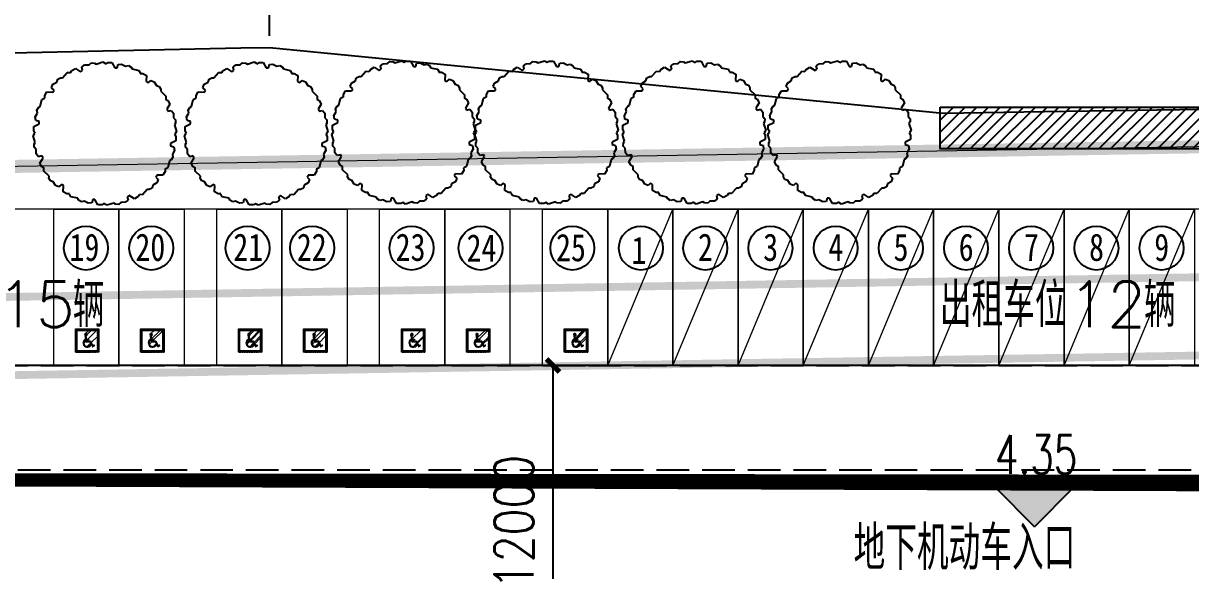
# Model space of a CAD drawing. Header units: metres. Extents: x 71066629 to 71645179, y 84793221 to 85208804.
# Drawn here: x 71270182 to 71314955, y 85136983 to 85157963 of the extents above; entities that cross this region are included whole.
import ezdxf

# ---------------------------------------------------------------- set-up
doc = ezdxf.new("R2010")
doc.units = ezdxf.units.M
doc.header["$LTSCALE"] = 1000
for name, pattern in [('CENTER', [50.800000000000004, 31.75, -6.35, 6.35, -6.35]), ('CONTINOUS', [15000, 5000, 5000, 5000]), ('DASH', [0.35, 0.25, -0.1]), ('HIDDENX2', [19.049999999999997, 12.7, -6.35])]:
    doc.linetypes.add(name, pattern=pattern)
for name, color, linetype in [('A_N_PUB_TEXT', 7, 'Continuous'), ('A_SITEP_PLANT', 85, 'Continuous'), ('G-ANNO-DIMS', 3, 'Continuous'), ('G-ANNO-LEVL', 3, 'Continuous'), ('G-ANNO-TEXT', 7, 'Continuous'), ('G-BLDG-HIGH', 1, 'Continuous'), ('G-BLDG-MULT', 1, 'Continuous'), ('G-BSMT-OTLN', 5, 'HIDDENX2'), ('G-FRIE-FLWL', 6, 'Continuous'), ('G-SDWK', 157, 'Continuous'), ('G-SITE-PROP', 1, 'Continuous'), ('G-设施-EXTG', 40, 'Continuous'), ('G_N_GUIDES', 3, 'DASH'), ('PUB_DIM', 3, 'Continuous'), ('PUB_HATCH', 8, 'Continuous')]:
    doc.layers.add(name, color=color, linetype=linetype)
for name, color, linetype, lineweight in [('G-OTHR', 169, 'Continuous', 13), ('G-PARG', 35, 'Continuous', 13), ('G-PATT-251', 251, 'Continuous', 13), ('G-ROAD-园区', 175, 'Continuous', 13), ('G-ROAD-市政', 1, 'Continuous', 13)]:
    doc.layers.add(name, color=color, linetype=linetype, lineweight=lineweight)
doc.styles.add('_TCH_DIM', font='SIMPLEX', dxfattribs={"bigfont": 'GBCBIG'})
doc.styles.add('dim_font', font='SIMPLEX.shx', dxfattribs={"width": 0.8})
doc.styles.get("Standard").update_dxf_attribs({"font": 'txt', "bigfont": 'gbcbig.shx'})
doc.styles.add('黑体', font='simhei.ttf', dxfattribs={"width": 0.8})
doc.dimstyles.new('DIMN500', dxfattribs={"dimscale": 5, "dimtxt": 300, "dimasz": 100, "dimexe": 250, "dimexo": 300, "dimgap": 150, "dimtad": 1, "dimdec": 0, "dimzin": 0, "dimdsep": 46, "dimtxsty": 'dim_font', "dimblk": 'ARCHTICK', "dimcen": 0.09, "dimclrt": 7, "dimazin": 2, "dimtfac": 1, "dimtdec": 0, "dimtix": 1, "dimtmove": 2, "dimatfit": 3, "dimldrblk": 'ARCHTICK', "dimtolj": 1, "dimtzin": 0, "dimarcsym": 0})

# ---------------------------------------------------------------- blocks, each defined once
blk = doc.blocks.new('A$C38106CB6')
at = {"layer": 'G-PATT-251'}
h = blk.add_hatch(dxfattribs=at)
h.set_pattern_fill('ANSI31', color=256, scale=5, style=0)
h.set_pattern_definition([(45, (-71209791.99704587, -85157245.23086545), (-5.61266007566822, 5.612660075668221), [])])
h.paths.add_polyline_path([(149.7117036134005, 1006.796624422074), (149.7117036134005, 106.7966244220734), (1049.711703613401, 106.7966244220734), (1049.711703613401, 1006.796624422073)])
h.paths.add_polyline_path([(989.7117036134005, 946.7966244220734), (989.7117036134005, 166.7966244220734), (209.7117036134005, 166.7966244220734), (209.7117036134005, 946.7966244220734)], flags=16)
h.paths.add_polyline_path([(552.1376763123517, 736.4052282798434), (570.225441083312, 616.1644047349691), (655.7453811615705, 616.1644047349691), (655.7453811615705, 586.1644047349691), (574.7383255362511, 586.1644047349691), (581.3981340527534, 541.8924413472415), (732.8742359131573, 541.8924413472415), (817.1576011329888, 357.2008129656315), (871.3123749494553, 394.0790454894304), (886.7212352454661, 368.2767139524221), (804.6359810680152, 312.3784269243479), (713.5884729176761, 511.8924413472414), (550.517225816846, 511.8924413472413), (507.7114481038993, 796.4495454681413, -2.071923689746837)], flags=0)
h.paths.add_polyline_path([(518.0863636285067, 565.0823475873794, 1.302162678330409), (728.5651631994123, 422.01045842451), (745.0324960370884, 385.925300810307, -1.28415917180874), (518.0863636285067, 602.3013913115498)], flags=0)
at = {"layer": 'G-OTHR', "linetype": 'CONTINOUS'}
for p, q in [((209.7117036134005, 946.7966244220734), (989.7117036134005, 946.7966244220734)), ((209.7117036134005, 166.7966244220734), (209.7117036134005, 946.7966244220734)), ((989.7117036134005, 946.7966244220734), (989.7117036134005, 166.7966244220734)), ((989.7117036134005, 166.7966244220734), (209.7117036134005, 166.7966244220734))]:
    blk.add_line(p, q, dxfattribs=at)
at = {"layer": 'G-OTHR', "linetype": 'CONTINOUS', "ltscale": 0.03}
for p, q in [((507.7114481031895, 796.4495454728603), (550.5172258168459, 511.8924413472414)), ((518.0863636285067, 565.082347497344), (518.0863636285067, 602.3013915717602)), ((550.5172258168459, 511.8924413472414), (713.588472917676, 511.8924413472414)), ((552.1376763135195, 736.4052282720804), (570.225441083312, 616.1644047349691)), ((570.225441083312, 616.1644047349691), (655.7453811615705, 616.1644047349691)), ((574.7383255362511, 586.1644047349691), (655.7453811615705, 586.1644047349691)), ((574.7383255362511, 586.1644047349691), (581.3981340527534, 541.8924413472414)), ((581.3981340527534, 541.8924413472414), (732.8742359131575, 541.8924413472414)), ((655.7453811615705, 616.1644047349691), (655.7453811615705, 586.1644047349691)), ((713.588472917676, 511.8924413472414), (804.6359810680151, 312.3784269243479)), ((732.8742359131575, 541.8924413472414), (817.1576011329889, 357.2008129656315)), ((728.5651631653309, 422.0104584991932), (745.0324961543083, 385.925300553441)), ((804.6359810680151, 312.3784269243479), (886.7212352454662, 368.2767139524221)), ((817.1576011329889, 357.2008129656315), (871.3123749494553, 394.0790454894304)), ((886.7212352454662, 368.2767139524221), (871.3123749494553, 394.0790454894304))]:
    blk.add_line(p, q, dxfattribs=at)
at = {"layer": 'G-OTHR', "linetype": 'CONTINOUS'}
blk.add_lwpolyline([(149.7117036134005, 1006.796624422073), (1049.711703613401, 1006.796624422073), (1049.711703613401, 106.7966244220734), (149.7117036134005, 106.7966244220734)], close=True, dxfattribs=at)
at = {"layer": 'G-OTHR', "linetype": 'CONTINOUS', "ltscale": 0.03}
for centre, radius, start, end in [((604.218173712492, 465.4364607483149), 161.7117742355913, 122.1830192651657, 330.5486459676971), ((604.218173712492, 465.4364607483149), 131.7117742355913, 130.8394461421358, 340.7491414478445), ((553.7813767939806, 784.0788206607103), 47.70191989606246, 268.0253258529021, 164.969458534462)]:
    blk.add_arc(centre, radius, start, end, dxfattribs=at)
blk = doc.blocks.new('A$C237376EB')
at = {"layer": 'G-ROAD-市政', "linetype": 'Continuous'}
blk.add_line((775.1142160406307, 741.6943120988872), (584.2112571346806, 738.5366913031321), dxfattribs=at)
blk = doc.blocks.new('BRANCHD', base_point=(0.5, 0.5))
for p, q in [((0.9505596254410227, 0.743297436128509), (0.9314632446002771, 0.7538736432298557)), ((0.9620405252218217, 0.6940026134366691), (0.9505596254410227, 0.743297436128509)), ((0.9742183128197739, 0.6874965599933831), (0.9620405252218217, 0.6940026134366691)), ((0.9865236434099081, 0.6682046705638996), (0.9742183128197739, 0.6874965599933831)), ((0.9820690817241038, 0.647302361335638), (0.9865236434099081, 0.6682046705638996)), ((0.9697365129869726, 0.5872572432749065), (0.9936420849502089, 0.5940171824764761)), ((0.9697365129869726, 0.5708106159599874), (0.9697365129869726, 0.5872572432749065)), ((0.9972671223133035, 0.6196268809602271), (0.9820690817241038, 0.647302361335638)), ((0.9936420849502089, 0.5940171824764761), (0.9972671223133035, 0.6196268809602271)), ((1.008048233500921, 0.5502635966295678), (0.9697365129869726, 0.5708106159599874)), ((0.9984505427080577, 0.5038736432298557), (1.008135802567131, 0.5200449615237905)), ((1.008135802567131, 0.5200449615237905), (1.008048233500921, 0.5502635966295678))]:
    blk.add_line(p, q)
blk = doc.blocks.new('A$C203C35CE')
at = {"layer": 'A_SITEP_PLANT', "extrusion": (0, 0, -1), "yscale": 2981.739130434784, "zscale": -2981.739130434782}
for xscale, rotation in [(2981.739130434763, 60.00000000017639), (2981.739130434784, 90), (2981.739130434794, 30.00000000017586), (2981.739130434769, 120.0000000001762), (2981.739130434778, 150.0000000001759), (2981.739130434778, 330.0000000001759), (2981.739130434755, 180.0000000001761), (2981.739130434769, 300.0000000001762), (2981.739130434794, 210.0000000001759), (2981.739130434763, 240.0000000001764), (2981.739130434784, 270)]:
    blk.add_blockref('BRANCHD', (-1526.186619581713, 1526.186955187266), dxfattribs=dict(at, xscale=xscale, rotation=rotation))
at = {"layer": 'A_SITEP_PLANT', "extrusion": (0, 0, -1), "xscale": 2981.739130434755, "yscale": 2981.739130434784, "zscale": -2981.739130434782}
blk.add_blockref('BRANCHD', (-1526.186619581713, 1526.186955187266), dxfattribs=at)
blk = doc.blocks.new('_ARCHTICK')
at = {"color": 0, "linetype": 'ByBlock', "const_width": 0.4}
blk.add_lwpolyline([(-0.5, -0.5), (0.5, 0.5)], dxfattribs=at)
blk = doc.blocks.new('*D35')
at = {"layer": 'Defpoints', "color": 0, "transparency": 16777216}
for p in [(71288956.01367263, 85144845.84584923), (71290497.7448262, 85144845.84584923), (71288956.01367263, 85132845.84504841)]:
    blk.add_point(p, dxfattribs=at)
at = {"layer": 'PUB_DIM', "color": 0, "lineweight": -2, "transparency": 16777216}
for p, q in [((71290456.01367263, 85144845.84584923), (71291747.7448262, 85144845.84584923)), ((71290497.7448262, 85132845.84504841), (71290497.7448262, 85144845.84584923)), ((71290456.01367263, 85132845.84504841), (71291747.7448262, 85132845.84504841))]:
    blk.add_line(p, q, dxfattribs=at)
at = {"layer": 'PUB_DIM', "color": 0, "lineweight": -2, "transparency": 16777216, "xscale": 500, "yscale": 500, "zscale": 500}
for p, rotation in [((71290497.7448262, 85144845.84584923), 90), ((71290497.7448262, 85132845.84504841), 270)]:
    blk.add_blockref('_ARCHTICK', p, dxfattribs=dict(at, rotation=rotation))
at = {"layer": 'PUB_DIM', "color": 7, "transparency": 16777216, "insert": (71288997.74482618, 85138845.84544884), "char_height": 1500, "attachment_point": 5, "rotation": 90, "style": 'dim_font'}
blk.add_mtext('\\A1;12000', dxfattribs=at)
blk = doc.blocks.new('*D73')
at = {"layer": 'Defpoints', "color": 0, "transparency": 16777216}
for p in [(71279625.98010008, 85162177.91656643), (71234358.15367162, 85155988.75907074), (71279625.98010008, 85155988.75906989)]:
    blk.add_point(p, dxfattribs=at)
at = {"layer": 'PUB_DIM', "color": 0, "lineweight": -2, "transparency": 16777216}
for p, q in [((71234358.15367162, 85157488.75907074), (71234358.15367162, 85163427.91656643)), ((71279625.98010008, 85157488.75906989), (71279625.98010008, 85163427.91656643)), ((71234358.15367162, 85162177.91656643), (71279625.98010008, 85162177.91656643))]:
    blk.add_line(p, q, dxfattribs=at)
at = {"layer": 'PUB_DIM', "color": 0, "lineweight": -2, "transparency": 16777216, "xscale": 500, "yscale": 500, "zscale": 500, "rotation": 180}
blk.add_blockref('_ARCHTICK', (71234358.15367162, 85162177.91656643), dxfattribs=at)
at = {"layer": 'PUB_DIM', "color": 0, "lineweight": -2, "transparency": 16777216, "xscale": 500, "yscale": 500, "zscale": 500}
blk.add_blockref('_ARCHTICK', (71279625.98010008, 85162177.91656643), dxfattribs=at)
at = {"layer": 'PUB_DIM', "color": 7, "transparency": 16777216, "insert": (71256992.06688586, 85163677.91656643), "char_height": 1500, "attachment_point": 5, "style": 'dim_font'}
blk.add_mtext('\\A1;45268', dxfattribs=at)
blk = doc.blocks.new('*D78')
at = {"layer": 'Defpoints', "color": 0, "transparency": 16777216}
for p in [(71310637.93451145, 85165249.79803501), (71317660.4280482, 85165249.79803501), (71310637.93451145, 85136459.32458435)]:
    blk.add_point(p, dxfattribs=at)
at = {"layer": 'G-ANNO-DIMS', "color": 0, "lineweight": -2, "transparency": 16777216}
for p, q in [((71312137.93451145, 85165249.79803501), (71318910.4280482, 85165249.79803501)), ((71317660.4280482, 85136459.32458435), (71317660.4280482, 85165249.79803501)), ((71312137.93451145, 85136459.32458435), (71318910.4280482, 85136459.32458435))]:
    blk.add_line(p, q, dxfattribs=at)
at = {"layer": 'G-ANNO-DIMS', "color": 0, "lineweight": -2, "transparency": 16777216, "xscale": 500, "yscale": 500, "zscale": 500}
for p, rotation in [((71317660.4280482, 85165249.79803501), 90), ((71317660.4280482, 85136459.32458435), 270)]:
    blk.add_blockref('_ARCHTICK', p, dxfattribs=dict(at, rotation=rotation))
at = {"layer": 'G-ANNO-DIMS', "color": 7, "transparency": 16777216, "insert": (71316160.42804818, 85150854.5613097), "char_height": 1500, "attachment_point": 5, "rotation": 90, "style": 'dim_font'}
blk.add_mtext('\\A1;28790', dxfattribs=at)
blk = doc.blocks.new('*D132')
at = {"layer": 'Defpoints', "color": 0, "transparency": 16777216}
for p in [(71320791.4851865, 85168309.62203176), (71240491.48481545, 85131923.98692855), (71320791.4851865, 85131923.98692816)]:
    blk.add_point(p, dxfattribs=at)
at = {"layer": 'G-ANNO-DIMS', "color": 0, "lineweight": -2, "transparency": 16777216}
for p, q in [((71240491.48481545, 85133423.98692855), (71240491.48481545, 85169559.62203176)), ((71320791.4851865, 85133423.98692816), (71320791.4851865, 85169559.62203176)), ((71240491.48481545, 85168309.62203176), (71320791.4851865, 85168309.62203176))]:
    blk.add_line(p, q, dxfattribs=at)
at = {"layer": 'G-ANNO-DIMS', "color": 0, "lineweight": -2, "transparency": 16777216, "xscale": 500, "yscale": 500, "zscale": 500, "rotation": 180}
blk.add_blockref('_ARCHTICK', (71240491.48481545, 85168309.62203176), dxfattribs=at)
at = {"layer": 'G-ANNO-DIMS', "color": 0, "lineweight": -2, "transparency": 16777216, "xscale": 500, "yscale": 500, "zscale": 500}
blk.add_blockref('_ARCHTICK', (71320791.4851865, 85168309.62203176), dxfattribs=at)
at = {"layer": 'G-ANNO-DIMS', "color": 7, "transparency": 16777216, "insert": (71280641.48500097, 85169809.62203176), "char_height": 1500, "attachment_point": 5, "style": 'dim_font'}
blk.add_mtext('\\A1;80.10', dxfattribs=at)

msp = doc.modelspace()

# ---------------------------------------------------------------- hatches: boundary and pattern name
at = {"layer": 'G-ANNO-LEVL'}
msp.add_hatch(color=256, dxfattribs=at).paths.add_polyline_path([(71308966.01847664, 85138665.77853075), (71307466.01847664, 85140165.77853075), (71310466.01847664, 85140165.77853075)])
at = {"layer": 'PUB_HATCH'}
h = msp.add_hatch(dxfattribs=at)
h.set_pattern_fill('ANSI31', color=256, scale=200, style=0)
h.set_pattern_definition([(45, (0, 0), (-224.5064030267288, 224.5064030267288), [])])
h.paths.add_polyline_path([(71305343.99663074, 85154756.53998779), (71346381.58697693, 85154756.53998779), (71346381.58697693, 85153154.9815508), (71305343.99663074, 85153154.9815508)])

# ---------------------------------------------------------------- linework, layer by layer
at = {"layer": 'G-ANNO-LEVL'}
for p, q in [((71308966.01847664, 85138665.77853075), (71307466.01847664, 85140165.77853075)), ((71307466.01847664, 85140165.77853075), (71310466.01847664, 85140165.77853075)), ((71308966.01847664, 85138665.77853075), (71310466.01847664, 85140165.77853075))]:
    msp.add_line(p, q, dxfattribs=at)
at = {"layer": 'G-ANNO-TEXT'}
for centre in [(71272582.44512752, 85149348.93674938), (71275089.33031337, 85149348.93674938), (71278783.78681687, 85149348.93674938), (71281260.18664114, 85149348.93674938), (71285072.0266178, 85149348.93674938), (71287719.6407887, 85149348.93674938), (71291239.58248845, 85149348.93674938), (71293868.06236361, 85149348.93674938), (71296338.60492095, 85149348.93674938), (71298838.6002635, 85149348.91286887), (71301338.60038204, 85149348.8775257), (71303838.60527687, 85149348.8536451), (71306338.60539544, 85149348.81830193), (71308838.60551445, 85149348.82976471), (71311338.60563268, 85149348.7590782), (71313838.60575132, 85149348.7351976)]:
    msp.add_circle(centre, 843.0239244699478, dxfattribs=at)
at = {"layer": 'G-BLDG-HIGH', "linetype": 'DASH', "ltscale": 5, "const_width": 300.0000142492354}
msp.add_lwpolyline([(71462839.79001473, 85021695.5286349), (71461182.08619717, 85083015.6262232), (71459737.80255817, 85136451.19793567), (71451290.32745226, 85144478.97796726), (71382201.51493718, 85143336.30010161), (71352156.10816103, 85145839.71778873), (71193465.87637576, 85143214.90775949), (71162866.8220028, 85142708.81174934), (71154744.8439044, 85134577.12368555), (71153394.62573844, 85065440.87685446), (71149809.23722139, 85035505.08305454), (71149243.59556717, 85006542.61125518)], dxfattribs=at)
at = {"layer": 'G-BLDG-MULT', "linetype": 'DASH', "ltscale": 5, "const_width": 300.0000142492354}
msp.add_lwpolyline([(71161602.70693433, 85145688.31245755), (71151769.04155725, 85135842.89076324), (71150398.1689868, 85065649.06076373), (71146812.78053093, 85035713.26747468), (71146233.69430053, 85006062.3948905), (71245759.10555162, 85021940.93779875), (71249143.57324001, 85022434.2386127), (71251367.8374273, 85022708.2980563), (71253589.57634135, 85022942.61597875), (71255814.98808573, 85023138.18720043), (71258043.51324026, 85023294.68018903), (71260274.44722323, 85023412.61750309), (71262506.99921297, 85023491.24433407), (71264740.7748237, 85023531.18229197), (71266961.69721334, 85023531.80365069), (71370294.91367571, 85022668.87539808), (71465841.78936413, 85021663.95444943), (71464181.04036027, 85083096.6964794), (71462703.25639734, 85137771.71238172), (71452467.57294372, 85147498.85738169), (71382301.55732763, 85146338.36337337), (71352256.1487488, 85148841.7812107), (71193416.31141314, 85146214.49663629)], close=True, dxfattribs=at)
at = {"layer": 'G-BSMT-OTLN', "ltscale": 0.1, "const_width": 200}
msp.add_lwpolyline([(71157191.58090669, 85140759.55333252), (71157191.58090669, 85135259.55333154), (71153991.5812761, 85135259.55333154), (71153991.58127633, 85005669.52005905), (71165691.58195624, 85007522.61812352), (71165691.58119047, 85013394.9157322), (71238076.46104214, 85024859.55444618), (71460791.5816469, 85024859.55444579), (71460791.58164707, 85127259.5534181), (71457591.58201651, 85127259.5534181), (71457591.58201635, 85140759.5547513)], close=True, dxfattribs=at)
at = {"layer": 'G-FRIE-FLWL', "linetype": 'DASH', "ltscale": 5}
for p, q in [((71242858.15367174, 85144845.84584923), (71449791.59566487, 85144845.84584923)), ((71229720.87073898, 85140845.84584923), (71449791.59566487, 85140845.84584923))]:
    msp.add_line(p, q, dxfattribs=at)
at = {"layer": 'G-PARG'}
for p, q in [((71292597.70986016, 85144845.35677612), (71295097.76729214, 85150845.3331803)), ((71295097.70997883, 85144845.33289558), (71297597.76741081, 85150845.30929975)), ((71297597.71009736, 85144845.29755239), (71300097.76752934, 85150845.27395657)), ((71300097.71021608, 85144845.27367184), (71302597.76764806, 85150845.25007601)), ((71302597.71033464, 85144845.23832867), (71305097.76776662, 85150845.21473284)), ((71305097.7104535, 85144845.23832867), (71307597.76788548, 85150845.21473284)), ((71307597.71057189, 85144845.17910494), (71310097.76800387, 85150845.15550911)), ((71310097.71069045, 85144845.14376177), (71312597.76812243, 85150845.12016594)), ((71312597.78484046, 85144845.29755169), (71315097.84227245, 85150845.27395587))]:
    msp.add_line(p, q, dxfattribs=at)
for points in [[(71271347.70902891, 85144845.84584923), (71271347.70902891, 85150845.84613425), (71273847.70914766, 85150845.84613422), (71273847.70914768, 85144845.84584923), (71271347.70902891, 85144845.84584923)], [(71273847.70914766, 85144845.8458492), (71273847.70914766, 85150845.84613422), (71276347.70926641, 85150845.84613419), (71276347.70926642, 85144845.8458492), (71273847.70914766, 85144845.8458492)], [(71277597.70926641, 85144845.84584923), (71277597.70926641, 85150845.84613425), (71280097.70938516, 85150845.84613422), (71280097.70938517, 85144845.84584923), (71277597.70926641, 85144845.84584923)], [(71280097.70938516, 85144845.8458492), (71280097.70938516, 85150845.84613422), (71282597.7095039, 85150845.84613419), (71282597.70950392, 85144845.8458492), (71280097.70938516, 85144845.8458492)], [(71283847.7095039, 85144845.84584923), (71283847.7095039, 85150845.84613425), (71286347.70962265, 85150845.84613422), (71286347.70962267, 85144845.84584923), (71283847.7095039, 85144845.84584923)], [(71286347.70962265, 85144845.8458492), (71286347.70962265, 85150845.84613422), (71288847.7097414, 85150845.84613419), (71288847.70974141, 85144845.8458492), (71286347.70962265, 85144845.8458492)], [(71290097.7097414, 85144845.84584923), (71290097.7097414, 85150845.84613425), (71292597.70986015, 85150845.84613422), (71292597.70986016, 85144845.84584923), (71290097.7097414, 85144845.84584923)], [(71292597.70986016, 85144845.35677612), (71292597.76717347, 85150845.35706082), (71295097.7672921, 85150845.3331803), (71295097.70997882, 85144845.33289556), (71292597.70986016, 85144845.35677612)], [(71295097.70997873, 85144845.32143292), (71295097.76729204, 85150845.32171765), (71297597.76741068, 85150845.2978371), (71297597.7100974, 85144845.29755239), (71295097.70997873, 85144845.32143292)], [(71297597.7100974, 85144845.29755239), (71297597.76741071, 85150845.2978371), (71300097.76752934, 85150845.27395657), (71300097.71021606, 85144845.27367184), (71297597.7100974, 85144845.29755239)], [(71300097.71021597, 85144845.26220919), (71300097.76752928, 85150845.26249392), (71302597.76764792, 85150845.23861337), (71302597.71033464, 85144845.23832867), (71300097.71021597, 85144845.26220919)], [(71302597.71033464, 85144845.23832867), (71302597.76764795, 85150845.23861337), (71305097.76776658, 85150845.21473284), (71305097.7104533, 85144845.21444811), (71302597.71033464, 85144845.23832867)], [(71305097.71045321, 85144845.20298547), (71305097.76776652, 85150845.2032702), (71307597.76788516, 85150845.17938964), (71307597.71057189, 85144845.17910494), (71305097.71045321, 85144845.20298547)], [(71307597.71057189, 85144845.17910494), (71307597.7678852, 85150845.17938964), (71310097.76800382, 85150845.15550911), (71310097.71069054, 85144845.15522438), (71307597.71057189, 85144845.17910494)], [(71310097.71069045, 85144845.14376174), (71310097.76800376, 85150845.14404647), (71312597.7681224, 85150845.12016591), (71312597.71080913, 85144845.11988121), (71310097.71069045, 85144845.14376174)], [(71312597.71081083, 85144845.29755239), (71312597.76812413, 85150845.2978371), (71315097.76824276, 85150845.27395657), (71315097.71092948, 85144845.27367184), (71312597.71081083, 85144845.29755239)]]:
    msp.add_lwpolyline(points, dxfattribs=at)
at = {"layer": 'G-ROAD-园区'}
msp.add_line((71410097.77276649, 85150845.84613422), (71245097.70807894, 85150845.84613423), dxfattribs=at)
at = {"layer": 'G-SDWK'}
for p, q in [((71278522.70599158, 85157014.7232669), (71254943.07542597, 85156502.41796933)), ((71279625.98010021, 85157023.90100203), (71278522.70599158, 85157014.7232669)), ((71281724.06425244, 85156819.15269113), (71279625.98010021, 85157023.90100203)), ((71305458.0000001, 85154503.00000003), (71281724.06425244, 85156819.15269113)), ((71309337.23722164, 85154565.40406023), (71305458.0000001, 85154503.00000003)), ((71315396.7689648, 85154662.88182764), (71309337.23722164, 85154565.40406023)), ((71449791.64823057, 85144845.8458492), (71240358.15367162, 85144845.8458492))]:
    msp.add_line(p, q, dxfattribs=at)
at = {"layer": 'G-SITE-PROP', "color": 1, "linetype": 'CENTER', "ltscale": 0.1, "const_width": 500}
msp.add_lwpolyline([(71452458.80126953, 85152499.38964844), (71382468.2006836, 85151341.796875), (71352422.79052734, 85153845.21484375), (71193333.61816406, 85151213.80615234), (71161520.01953125, 85150687.62207031, 0.3938686968656183), (71146789.18457031, 85136488.40332031), (71146770.81298828, 85135982.421875), (71145403.99169922, 85065996.03271484), (71141818.60351562, 85036060.24169922), (71141157.59277344, 85002214.59960938), (71246211.79199219, 85018975.21972656), (71249543.3959961, 85019460.81542969), (71251708.61816406, 85019727.60009766), (71253878.23486328, 85019956.42089844), (71256051.39160156, 85020147.39990234), (71258227.78320312, 85020300.2319336), (71260406.43310547, 85020415.40527344), (71262586.60888672, 85020492.1875), (71264768.0053711, 85020531.18896484), (71266949.58496094, 85020531.7993164), (71370266.6015625, 85019669.00634766), (71469071.22802734, 85018629.82177734)], format="xyb", dxfattribs=at)
at = {"layer": 'G-设施-EXTG'}
msp.add_lwpolyline([(71305343.99663074, 85154756.53998779), (71346381.58697693, 85154756.53998779), (71346381.58697693, 85153154.9815508), (71305343.99663074, 85153154.9815508)], close=True, dxfattribs=at)

# ---------------------------------------------------------------- block references
at = {"layer": 'A_SITEP_PLANT', "xscale": 1.8, "yscale": 1.8, "zscale": 1.8}
for p in [(71270562.34474587, 85150988.59493284), (71276366.49595082, 85150988.59493284), (71282016.41341336, 85151037.12175247), (71287502.04363275, 85151037.12175247), (71293160.53847027, 85151037.12175247), (71298736.28688884, 85151037.12175247)]:
    msp.add_blockref('A$C203C35CE', p, dxfattribs=at)
at = {"layer": 'G-OTHR'}
for p in [(71272031.16343369, 85145245.53725833), (71274531.16355243, 85145245.5372583), (71278281.16367118, 85145245.53725833), (71280781.16378993, 85145245.5372583), (71284531.16390868, 85145245.53725833), (71287031.16402742, 85145245.5372583), (71290781.16414617, 85145245.53725833)]:
    msp.add_blockref('A$C38106CB6', p, dxfattribs=at)
at = {"layer": 'G_N_GUIDES', "xscale": 1000, "yscale": 1000, "zscale": 1000}
msp.add_blockref('A$C237376EB', (70577308.67682125, 84412150.79480837), dxfattribs=at)

# ---------------------------------------------------------------- texts
at = {"layer": 'A_N_PUB_TEXT', "style": '_TCH_DIM', "width": 0.7058823529411765}
msp.add_text('4.35', height=1487.5, dxfattribs=at).set_placement((71307456.01847664, 85140690.77853075))
at = {"layer": 'G-ANNO-TEXT', "style": '黑体', "width": 0.8}
for s, p in [('19', (71271952.95232801, 85148856.82609224)), ('20', (71274480.44239302, 85148856.82609224)), ('21', (71278236.7051784, 85148856.82609224)), ('22', (71280671.89942215, 85148856.82609224)), ('23', (71284463.13451965, 85148856.82609224)), ('24', (71287183.25533557, 85148828.75305022)), ('25', (71290613.94579265, 85148845.28798063)), ('2', (71296059.36164473, 85148856.82609224)), ('3', (71298559.35698728, 85148856.80221173)), ('4', (71301059.35710582, 85148856.76686856)), ('5', (71303559.36200064, 85148856.74298796)), ('6', (71306059.36211921, 85148856.70764479)), ('7', (71308559.36223823, 85148856.71910757)), ('8', (71311059.36235645, 85148856.64842106)), ('9', (71313559.3624751, 85148856.62454046)), ('1', (71293507.17883424, 85148739.67852278))]:
    msp.add_text(s, height=1051.476793248945, dxfattribs=at).set_placement(p)
at = {"layer": 'G-ANNO-TEXT'}
for s, height, p in [('15', 1750, (71269160.08451754, 85146318.50438571)), ('辆', 1687.943262411348, (71272076.75118421, 85146318.50438571)), ('出租车位', 1687.943262411348, (71305334.6462301, 85146318.50438571)), ('12', 1750, (71310249.53984712, 85146318.50438571)), ('辆', 1687.943262411348, (71313166.20651379, 85146318.50438571)), ('地下机动车入口', 1687.943262411348, (71302025.06922989, 85137006.70845185))]:
    msp.add_text(s, height=height, dxfattribs=at).set_placement(p)

# ---------------------------------------------------------------- dimensions: what is measured, and where the dimension line sits
at = {"layer": 'G-ANNO-DIMS'}
dim = msp.add_aligned_dim(p1=(71240491.48481545, 85131923.98692855), p2=(71320791.4851865, 85131923.98692816), distance=36385.63510359824, text='80.10', dimstyle='DIMN500', dxfattribs=at)
dim.commit()
dim.dimension.update_dxf_attribs({"geometry": '*D132', "text_midpoint": (71280641.48500097, 85169809.62203176)})
dim = msp.add_aligned_dim(p1=(71310637.93451145, 85136459.32458435), p2=(71310637.93451145, 85165249.79803501), distance=-7022.4935367405415, dimstyle='DIMN500', dxfattribs=at)
dim.commit()
dim.dimension.update_dxf_attribs({"geometry": '*D78', "text_midpoint": (71316160.42804818, 85150854.5613097)})
at = {"layer": 'PUB_DIM'}
for p1, p2, distance, picture, middle in [((71234358.15367162, 85155988.75907074), (71279625.98010008, 85155988.75906989), 6189.157496541739, '*D73', (71256992.06688586, 85163677.91656643)), ((71288956.01367263, 85132845.84504841), (71288956.01367263, 85144845.84584923), -1541.7311535626652, '*D35', (71288997.74482618, 85138845.84544884))]:
    dim = msp.add_aligned_dim(p1=p1, p2=p2, distance=distance, dimstyle='DIMN500', dxfattribs=at)
    dim.commit()
    dim.dimension.update_dxf_attribs({"geometry": picture, "text_midpoint": middle})

doc.saveas('drawing.dxf')
